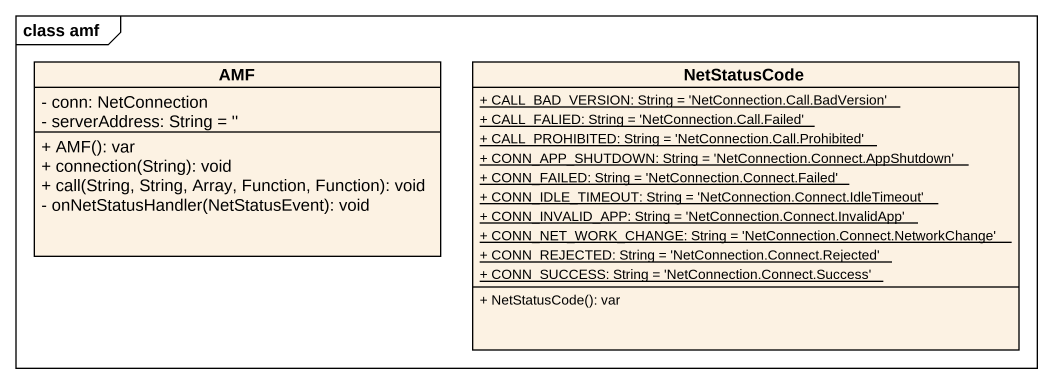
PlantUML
@startuml
mainframe class amf
hide circle
hide empty members
skinparam classAttributeIconSize 0
class AMF {
  - conn: NetConnection
  - serverAddress: String = ''
  + AMF(): var
  + connection(String): void
  + call(String, String, Array, Function, Function): void
  - onNetStatusHandler(NetStatusEvent): void
}
class NetStatusCode {
  {static} + CALL_BAD_VERSION: String = 'NetConnection.Call.BadVersion'
  {static} + CALL_FALIED: String = 'NetConnection.Call.Failed'
  {static} + CALL_PROHIBITED: String = 'NetConnection.Call.Prohibited'
  {static} + CONN_APP_SHUTDOWN: String = 'NetConnection.Connect.AppShutdown'
  {static} + CONN_FAILED: String = 'NetConnection.Connect.Failed'
  {static} + CONN_IDLE_TIMEOUT: String = 'NetConnection.Connect.IdleTimeout'
  {static} + CONN_INVALID_APP: String = 'NetConnection.Connect.InvalidApp'
  {static} + CONN_NET_WORK_CHANGE: String = 'NetConnection.Connect.NetworkChange'
  {static} + CONN_REJECTED: String = 'NetConnection.Connect.Rejected'
  {static} + CONN_SUCCESS: String = 'NetConnection.Connect.Success'
  + NetStatusCode(): var
}
@enduml
